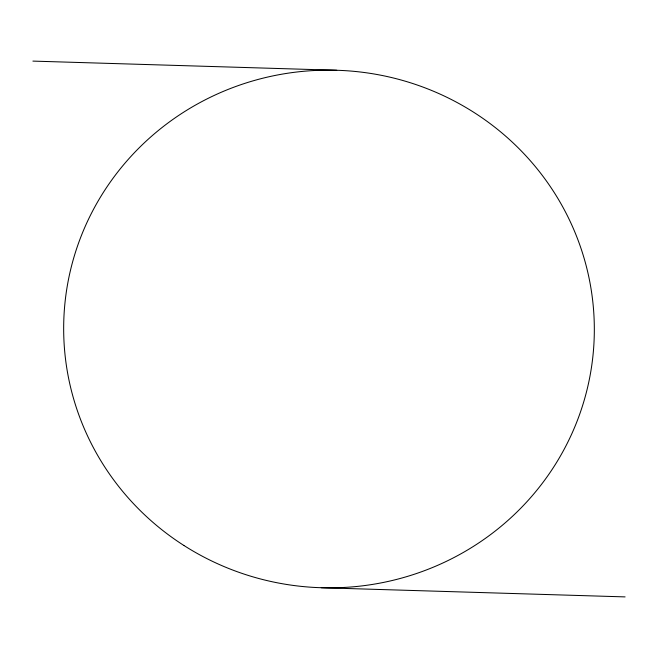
<?xml version="1.0" encoding="UTF-8"?>
<svg xmlns="http://www.w3.org/2000/svg" width="658" height="658" viewBox="0 0 658 658"><rect width="100%" height="100%" fill="white"/><g stroke="black" fill="none" stroke-linecap="round" stroke-linejoin="round"><path stroke-width="0.99" d="M32.9 61.104L336.74 70.274M321.26 587.726L625.1 596.896M183.87 545.449A265.339 258.841 2 0 0 593.927 343.715A265.339 258.841 2 0 0 209.203 97.828A265.339 258.841 2 0 0 183.87 545.449"/></g></svg>
